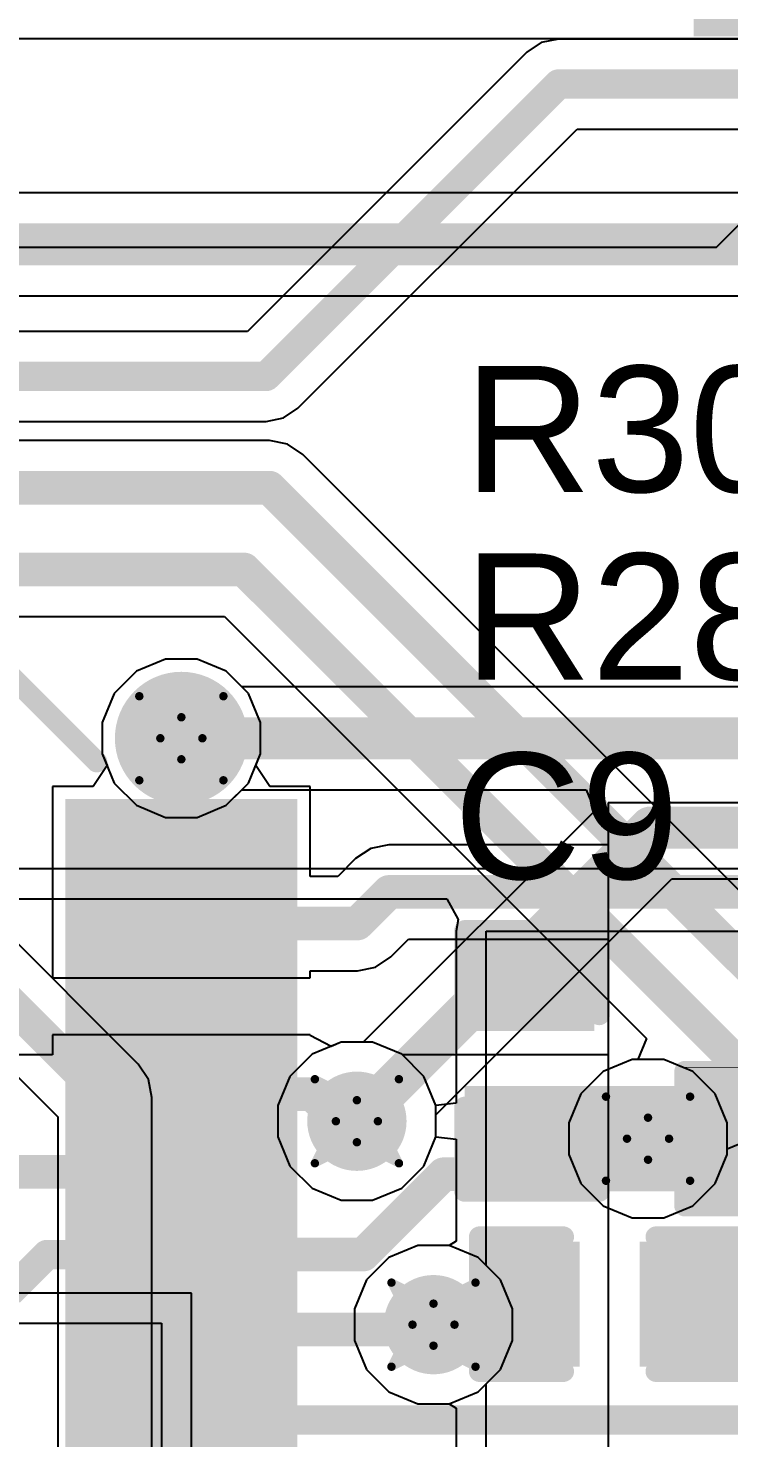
# Model space of a CAD drawing. Header units: inches. Extents: x -3 to 289, y -11 to 89.
# Drawn here: x 106.86 to 111.09, y 23.72 to 32.24 of the extents above; entities that cross this region are included whole.
import ezdxf

# ---------------------------------------------------------------- set-up
doc = ezdxf.new("R2010")
doc.units = ezdxf.units.IN
for name, color, linetype in [('Bottom Layer', 5, 'Continuous'), ('Bottom Solder', 6, 'Continuous'), ('Drill Drawing', 1, 'Continuous'), ('Layer 1', 16, 'Continuous'), ('Layer 2', 76, 'Continuous'), ('Top Layer', 1, 'Continuous'), ('Top Overlay', 2, 'Continuous'), ('Top Paste', 8, 'Continuous'), ('Top Solder', 216, 'Continuous'), ('Via Holes', 16, 'Continuous')]:
    doc.layers.add(name, color=color, linetype=linetype)
doc.styles.add('Arial', font='', dxfattribs={"height": 0.2})
doc.styles.get('Arial').set_extended_font_data('Arial')

# ---------------------------------------------------------------- blocks, each defined once
blk = doc.blocks.new('EFM32WG380F256_B_QFP100R_10')
at = {"layer": 'Top Layer'}
for points in [[(2.65, -7.15), (2.65, -8.35), (2.35, -8.35), (2.35, -7.15)], [(3.15, -7.15), (3.15, -8.35), (2.85, -8.35), (2.85, -7.15)], [(3.65, -7.15), (3.65, -8.35), (3.35, -8.35), (3.35, -7.15)], [(4.15, -7.15), (4.15, -8.35), (3.85, -8.35), (3.85, -7.15)], [(4.65, -7.15), (4.65, -8.35), (4.35, -8.35), (4.35, -7.15)], [(5.15, -7.15), (5.15, -8.35), (4.85, -8.35), (4.85, -7.15)], [(5.65, -7.15), (5.65, -8.35), (5.35, -8.35), (5.35, -7.15)], [(6.15, -7.15), (6.15, -8.35), (5.85, -8.35), (5.85, -7.15)]]:
    blk.add_hatch(color=1, dxfattribs=at).paths.add_polyline_path(points)
at = {"layer": 'Top Paste'}
for points in [[(2.65, -7.15), (2.65, -8.35), (2.35, -8.35), (2.35, -7.15)], [(3.15, -7.15), (3.15, -8.35), (2.85, -8.35), (2.85, -7.15)], [(3.65, -7.15), (3.65, -8.35), (3.35, -8.35), (3.35, -7.15)], [(4.15, -7.15), (4.15, -8.35), (3.85, -8.35), (3.85, -7.15)], [(4.65, -7.15), (4.65, -8.35), (4.35, -8.35), (4.35, -7.15)], [(5.15, -7.15), (5.15, -8.35), (4.85, -8.35), (4.85, -7.15)], [(5.65, -7.15), (5.65, -8.35), (5.35, -8.35), (5.35, -7.15)], [(6.15, -7.15), (6.15, -8.35), (5.85, -8.35), (5.85, -7.15)]]:
    blk.add_hatch(color=8, dxfattribs=at).paths.add_polyline_path(points)
at = {"layer": 'Top Solder'}
for points in [[(2.7516, -7.0484), (2.7516, -8.4516), (2.2484, -8.4516), (2.2484, -7.0484)], [(3.2516, -7.0484), (3.2516, -8.4516), (2.7484, -8.4516), (2.7484, -7.0484)], [(3.7516, -7.0484), (3.7516, -8.4516), (3.2484, -8.4516), (3.2484, -7.0484)], [(4.2516, -7.0484), (4.2516, -8.4516), (3.7484, -8.4516), (3.7484, -7.0484)], [(4.7516, -7.0484), (4.7516, -8.4516), (4.2484, -8.4516), (4.2484, -7.0484)], [(5.2516, -7.0484), (5.2516, -8.4516), (4.7484, -8.4516), (4.7484, -7.0484)], [(5.7516, -7.0484), (5.7516, -8.4516), (5.2484, -8.4516), (5.2484, -7.0484)], [(6.2516, -7.0484), (6.2516, -8.4516), (5.7484, -8.4516), (5.7484, -7.0484)]]:
    blk.add_hatch(color=216, dxfattribs=at).paths.add_polyline_path(points)
at = {"layer": 'Top Overlay'}
blk.add_lwpolyline([(7.239, -6.477, 0.127, 0.127, 0), (6.477, -7.239, 0.127, 0.127, 0)], format="xyseb", dxfattribs=at)
blk.add_lwpolyline([(6.4452, -7.239, 0.0635, 0.0635, 1), (6.5087, -7.239, 0.0635, 0.0635, 1)], format="xyseb", close=True, dxfattribs=at)
blk = doc.blocks.new('R___0402_41')
at = {"layer": 'Top Layer'}
for points in [[(-0.6985, -0.3175), (-0.6985, 0.3175), (-0.2413, 0.3175), (-0.2413, -0.3175)], [(0.2413, -0.3175), (0.2413, 0.3175), (0.6985, 0.3175), (0.6985, -0.3175)]]:
    blk.add_hatch(color=1, dxfattribs=at).paths.add_polyline_path(points)
at = {"layer": 'Top Paste'}
for points in [[(-0.6985, -0.3175), (-0.6985, 0.3175), (-0.2413, 0.3175), (-0.2413, -0.3175)], [(0.2413, -0.3175), (0.2413, 0.3175), (0.6985, 0.3175), (0.6985, -0.3175)]]:
    blk.add_hatch(color=8, dxfattribs=at).paths.add_polyline_path(points)
at = {"layer": 'Top Solder'}
for points in [[(-0.7535, -0.3725), (-0.7535, 0.3725), (-0.1863, 0.3725), (-0.1863, -0.3725)], [(0.1863, -0.3725), (0.1863, 0.3725), (0.7535, 0.3725), (0.7535, -0.3725)]]:
    blk.add_hatch(color=216, dxfattribs=at).paths.add_polyline_path(points)
at = {"layer": 'Top Overlay'}
for points in [[(-0.7874, 0.4064, 0.127, 0.127, 0), (-0.7874, -0.4064, 0.127, 0.127, 0)], [(0.7874, 0.4064, 0.127, 0.127, 0), (-0.7874, 0.4064, 0.127, 0.127, 0)], [(0.7874, 0.4064, 0.127, 0.127, 0), (0.7874, -0.4064, 0.127, 0.127, 0)], [(0.7874, -0.4064, 0.127, 0.127, 0), (-0.7874, -0.4064, 0.127, 0.127, 0)], [(0.8128, -0.4318, 0.00323, 0.00323, 0), (-0.8128, -0.4318, 0.00323, 0.00323, 0)]]:
    blk.add_lwpolyline(points, format="xyseb", dxfattribs=at)
for points in [[(-0.8191, 0.4064, 0.0635, 0.0635, 1), (-0.7556, 0.4064, 0.0635, 0.0635, 1)], [(-0.8191, 0.4064, 0.0635, 0.0635, 1), (-0.7556, 0.4064, 0.0635, 0.0635, 1)], [(0.7556, 0.4064, 0.0635, 0.0635, 1), (0.8191, 0.4064, 0.0635, 0.0635, 1)], [(0.7556, 0.4064, 0.0635, 0.0635, 1), (0.8191, 0.4064, 0.0635, 0.0635, 1)], [(-0.8191, -0.4064, 0.0635, 0.0635, 1), (-0.7556, -0.4064, 0.0635, 0.0635, 1)], [(-0.8191, -0.4064, 0.0635, 0.0635, 1), (-0.7556, -0.4064, 0.0635, 0.0635, 1)], [(0.7556, -0.4064, 0.0635, 0.0635, 1), (0.8191, -0.4064, 0.0635, 0.0635, 1)], [(0.7556, -0.4064, 0.0635, 0.0635, 1), (0.8191, -0.4064, 0.0635, 0.0635, 1)], [(-0.8136, -0.4318, 0.00161, 0.00161, 1), (-0.812, -0.4318, 0.00161, 0.00161, 1)], [(0.812, -0.4318, 0.00161, 0.00161, 1), (0.8136, -0.4318, 0.00161, 0.00161, 1)]]:
    blk.add_lwpolyline(points, format="xyseb", close=True, dxfattribs=at)
blk = doc.blocks.new('S____SOT_6_69')
at = {"layer": 'Top Layer'}
for points in [[(-1.8, 1.3), (-0.8, 1.3), (-0.8, 0.6), (-1.8, 0.6)], [(0.8, 1.3), (1.8, 1.3), (1.8, 0.6), (0.8, 0.6)], [(-1.8, 0.35), (-0.8, 0.35), (-0.8, -0.35), (-1.8, -0.35)], [(0.8, 0.35), (1.8, 0.35), (1.8, -0.35), (0.8, -0.35)], [(-1.8, -0.6), (-0.8, -0.6), (-0.8, -1.3), (-1.8, -1.3)], [(0.8, -0.6), (1.8, -0.6), (1.8, -1.3), (0.8, -1.3)]]:
    blk.add_hatch(color=1, dxfattribs=at).paths.add_polyline_path(points)
at = {"layer": 'Top Paste'}
for points in [[(-1.8, 1.3), (-0.8, 1.3), (-0.8, 0.6), (-1.8, 0.6)], [(0.8, 1.3), (1.8, 1.3), (1.8, 0.6), (0.8, 0.6)], [(-1.8, 0.35), (-0.8, 0.35), (-0.8, -0.35), (-1.8, -0.35)], [(0.8, 0.35), (1.8, 0.35), (1.8, -0.35), (0.8, -0.35)], [(-1.8, -0.6), (-0.8, -0.6), (-0.8, -1.3), (-1.8, -1.3)], [(0.8, -0.6), (1.8, -0.6), (1.8, -1.3), (0.8, -1.3)]]:
    blk.add_hatch(color=8, dxfattribs=at).paths.add_polyline_path(points)
at = {"layer": 'Top Solder'}
for points in [[(-1.9016, 1.4016), (-0.6984, 1.4016), (-0.6984, 0.4984), (-1.9016, 0.4984)], [(0.6984, 1.4016), (1.9016, 1.4016), (1.9016, 0.4984), (0.6984, 0.4984)], [(-1.9016, 0.4516), (-0.6984, 0.4516), (-0.6984, -0.4516), (-1.9016, -0.4516)], [(0.6984, 0.4516), (1.9016, 0.4516), (1.9016, -0.4516), (0.6984, -0.4516)], [(-1.9016, -0.4984), (-0.6984, -0.4984), (-0.6984, -1.4016), (-1.9016, -1.4016)], [(0.6984, -0.4984), (1.9016, -0.4984), (1.9016, -1.4016), (0.6984, -1.4016)]]:
    blk.add_hatch(color=216, dxfattribs=at).paths.add_polyline_path(points)
at = {"layer": 'Top Overlay'}
for points in [[(0.7112, 1.5494, 0.127, 0.127, 0), (-0.8128, 1.5494, 0.127, 0.127, 0)], [(-2.087, 0.801, 0.127, 0.127, 0), (-2.087, 1.055, 0.127, 0.127, 0)], [(-1.96, 0.928, 0.127, 0.127, 0), (-2.087, 1.055, 0.127, 0.127, 0)], [(-2.087, 0.801, 0.127, 0.127, 0), (-1.96, 0.928, 0.127, 0.127, 0)], [(0.7112, -1.5494, 0.127, 0.127, 0), (-0.8128, -1.5494, 0.127, 0.127, 0)]]:
    blk.add_lwpolyline(points, format="xyseb", dxfattribs=at)
for points in [[(-0.8446, 1.5494, 0.0635, 0.0635, 1), (-0.781, 1.5494, 0.0635, 0.0635, 1)], [(0.6794, 1.5494, 0.0635, 0.0635, 1), (0.7429, 1.5494, 0.0635, 0.0635, 1)], [(-2.1188, 1.055, 0.0635, 0.0635, 1), (-2.0553, 1.055, 0.0635, 0.0635, 1)], [(-2.1188, 1.055, 0.0635, 0.0635, 1), (-2.0553, 1.055, 0.0635, 0.0635, 1)], [(-1.9918, 0.928, 0.0635, 0.0635, 1), (-1.9283, 0.928, 0.0635, 0.0635, 1)], [(-1.9918, 0.928, 0.0635, 0.0635, 1), (-1.9283, 0.928, 0.0635, 0.0635, 1)], [(-2.1188, 0.801, 0.0635, 0.0635, 1), (-2.0553, 0.801, 0.0635, 0.0635, 1)], [(-2.1188, 0.801, 0.0635, 0.0635, 1), (-2.0553, 0.801, 0.0635, 0.0635, 1)], [(-0.8446, -1.5494, 0.0635, 0.0635, 1), (-0.781, -1.5494, 0.0635, 0.0635, 1)], [(0.6794, -1.5494, 0.0635, 0.0635, 1), (0.7429, -1.5494, 0.0635, 0.0635, 1)]]:
    blk.add_lwpolyline(points, format="xyseb", close=True, dxfattribs=at)
blk = doc.blocks.new('____0402_127')
at = {"layer": 'Top Layer'}
for points in [[(-0.6985, -0.3175), (-0.6985, 0.3175), (-0.2413, 0.3175), (-0.2413, -0.3175)], [(0.2413, -0.3175), (0.2413, 0.3175), (0.6985, 0.3175), (0.6985, -0.3175)]]:
    blk.add_hatch(color=1, dxfattribs=at).paths.add_polyline_path(points)
at = {"layer": 'Top Paste'}
for points in [[(-0.6985, -0.3175), (-0.6985, 0.3175), (-0.2413, 0.3175), (-0.2413, -0.3175)], [(0.2413, -0.3175), (0.2413, 0.3175), (0.6985, 0.3175), (0.6985, -0.3175)]]:
    blk.add_hatch(color=8, dxfattribs=at).paths.add_polyline_path(points)
at = {"layer": 'Top Solder'}
for points in [[(-0.7585, -0.3775), (-0.7585, 0.3775), (-0.1813, 0.3775), (-0.1813, -0.3775)], [(0.1813, -0.3775), (0.1813, 0.3775), (0.7585, 0.3775), (0.7585, -0.3775)]]:
    blk.add_hatch(color=216, dxfattribs=at).paths.add_polyline_path(points)
at = {"layer": 'Top Overlay'}
for points in [[(-0.7874, 0.4064, 0.127, 0.127, 0), (-0.7874, -0.4064, 0.127, 0.127, 0)], [(-0.2794, 0.4064, 0.127, 0.127, 0), (-0.7874, 0.4064, 0.127, 0.127, 0)], [(0.7874, 0.4064, 0.127, 0.127, 0), (0.2794, 0.4064, 0.127, 0.127, 0)], [(0.7874, 0.4064, 0.127, 0.127, 0), (0.7874, -0.4064, 0.127, 0.127, 0)], [(-0.2794, -0.4064, 0.127, 0.127, 0), (-0.7874, -0.4064, 0.127, 0.127, 0)], [(0.7874, -0.4064, 0.127, 0.127, 0), (0.2794, -0.4064, 0.127, 0.127, 0)]]:
    blk.add_lwpolyline(points, format="xyseb", dxfattribs=at)
for points in [[(-0.8191, 0.4064, 0.0635, 0.0635, 1), (-0.7556, 0.4064, 0.0635, 0.0635, 1)], [(-0.8191, 0.4064, 0.0635, 0.0635, 1), (-0.7556, 0.4064, 0.0635, 0.0635, 1)], [(-0.3111, 0.4064, 0.0635, 0.0635, 1), (-0.2477, 0.4064, 0.0635, 0.0635, 1)], [(0.2477, 0.4064, 0.0635, 0.0635, 1), (0.3111, 0.4064, 0.0635, 0.0635, 1)], [(0.7556, 0.4064, 0.0635, 0.0635, 1), (0.8191, 0.4064, 0.0635, 0.0635, 1)], [(0.7556, 0.4064, 0.0635, 0.0635, 1), (0.8191, 0.4064, 0.0635, 0.0635, 1)], [(-0.8191, -0.4064, 0.0635, 0.0635, 1), (-0.7556, -0.4064, 0.0635, 0.0635, 1)], [(-0.8191, -0.4064, 0.0635, 0.0635, 1), (-0.7556, -0.4064, 0.0635, 0.0635, 1)], [(-0.3111, -0.4064, 0.0635, 0.0635, 1), (-0.2477, -0.4064, 0.0635, 0.0635, 1)], [(0.2477, -0.4064, 0.0635, 0.0635, 1), (0.3111, -0.4064, 0.0635, 0.0635, 1)], [(0.7556, -0.4064, 0.0635, 0.0635, 1), (0.8191, -0.4064, 0.0635, 0.0635, 1)], [(0.7556, -0.4064, 0.0635, 0.0635, 1), (0.8191, -0.4064, 0.0635, 0.0635, 1)]]:
    blk.add_lwpolyline(points, format="xyseb", close=True, dxfattribs=at)
blk = doc.blocks.new('C___0402_142')
at = {"layer": 'Top Layer'}
for points in [[(-0.6985, -0.3175), (-0.6985, 0.3175), (-0.2413, 0.3175), (-0.2413, -0.3175)], [(0.2413, -0.3175), (0.2413, 0.3175), (0.6985, 0.3175), (0.6985, -0.3175)]]:
    blk.add_hatch(color=1, dxfattribs=at).paths.add_polyline_path(points)
at = {"layer": 'Top Paste'}
for points in [[(-0.6985, -0.3175), (-0.6985, 0.3175), (-0.2413, 0.3175), (-0.2413, -0.3175)], [(0.2413, -0.3175), (0.2413, 0.3175), (0.6985, 0.3175), (0.6985, -0.3175)]]:
    blk.add_hatch(color=8, dxfattribs=at).paths.add_polyline_path(points)
at = {"layer": 'Top Solder'}
for points in [[(-0.7585, -0.3775), (-0.7585, 0.3775), (-0.1813, 0.3775), (-0.1813, -0.3775)], [(0.1813, -0.3775), (0.1813, 0.3775), (0.7585, 0.3775), (0.7585, -0.3775)]]:
    blk.add_hatch(color=216, dxfattribs=at).paths.add_polyline_path(points)
at = {"layer": 'Top Overlay'}
for points in [[(-0.7874, -0.4064, 0.127, 0.127, 0), (-0.7874, 0.4064, 0.127, 0.127, 0)], [(-0.2794, 0.4064, 0.127, 0.127, 0), (-0.7874, 0.4064, 0.127, 0.127, 0)], [(0.7874, 0.4064, 0.127, 0.127, 0), (0.2794, 0.4064, 0.127, 0.127, 0)], [(0.7874, -0.4064, 0.127, 0.127, 0), (0.7874, 0.4064, 0.127, 0.127, 0)], [(-0.2794, -0.4064, 0.127, 0.127, 0), (-0.7874, -0.4064, 0.127, 0.127, 0)], [(0.7874, -0.4064, 0.127, 0.127, 0), (0.2794, -0.4064, 0.127, 0.127, 0)]]:
    blk.add_lwpolyline(points, format="xyseb", dxfattribs=at)
for points in [[(-0.8191, 0.4064, 0.0635, 0.0635, 1), (-0.7556, 0.4064, 0.0635, 0.0635, 1)], [(-0.8191, 0.4064, 0.0635, 0.0635, 1), (-0.7556, 0.4064, 0.0635, 0.0635, 1)], [(-0.3111, 0.4064, 0.0635, 0.0635, 1), (-0.2477, 0.4064, 0.0635, 0.0635, 1)], [(0.2477, 0.4064, 0.0635, 0.0635, 1), (0.3111, 0.4064, 0.0635, 0.0635, 1)], [(0.7556, 0.4064, 0.0635, 0.0635, 1), (0.8191, 0.4064, 0.0635, 0.0635, 1)], [(0.7556, 0.4064, 0.0635, 0.0635, 1), (0.8191, 0.4064, 0.0635, 0.0635, 1)], [(-0.8191, -0.4064, 0.0635, 0.0635, 1), (-0.7556, -0.4064, 0.0635, 0.0635, 1)], [(-0.8191, -0.4064, 0.0635, 0.0635, 1), (-0.7556, -0.4064, 0.0635, 0.0635, 1)], [(-0.3111, -0.4064, 0.0635, 0.0635, 1), (-0.2477, -0.4064, 0.0635, 0.0635, 1)], [(0.2477, -0.4064, 0.0635, 0.0635, 1), (0.3111, -0.4064, 0.0635, 0.0635, 1)], [(0.7556, -0.4064, 0.0635, 0.0635, 1), (0.8191, -0.4064, 0.0635, 0.0635, 1)], [(0.7556, -0.4064, 0.0635, 0.0635, 1), (0.8191, -0.4064, 0.0635, 0.0635, 1)]]:
    blk.add_lwpolyline(points, format="xyseb", close=True, dxfattribs=at)

msp = doc.modelspace()

# ---------------------------------------------------------------- hatches: boundary and pattern name
at = {"layer": 'Bottom Layer'}
h = msp.add_hatch(color=5, dxfattribs=at)
edge = h.paths.add_edge_path()
edge.add_arc((107.7875, 27.9483), 0.3, 0, 360)
h = msp.add_hatch(color=5, dxfattribs=at)
edge = h.paths.add_edge_path()
edge.add_arc((108.8481, 25.6343), 0.3, 0, 360)
h = msp.add_hatch(color=5, dxfattribs=at)
edge = h.paths.add_edge_path()
edge.add_arc((110.6069, 25.5288), 0.3, 0, 360)
h = msp.add_hatch(color=5, dxfattribs=at)
edge = h.paths.add_edge_path()
edge.add_arc((109.3108, 24.4051), 0.3, 0, 360)
at = {"layer": 'Bottom Solder'}
h = msp.add_hatch(color=6, dxfattribs=at)
edge = h.paths.add_edge_path()
edge.add_arc((107.7875, 27.9483), 0.4016, 0, 360)
at = {"layer": 'Layer 1'}
h = msp.add_hatch(color=16, dxfattribs=at)
edge = h.paths.add_edge_path()
edge.add_arc((107.7875, 27.9483), 0.3, 0, 360)
h = msp.add_hatch(color=16, dxfattribs=at)
edge = h.paths.add_edge_path()
edge.add_arc((108.8481, 25.6343), 0.3, 0, 360)
h = msp.add_hatch(color=16, dxfattribs=at)
edge = h.paths.add_edge_path()
edge.add_arc((110.6069, 25.5288), 0.3, 0, 360)
h = msp.add_hatch(color=16, dxfattribs=at)
edge = h.paths.add_edge_path()
edge.add_arc((109.3108, 24.4051), 0.3, 0, 360)
at = {"layer": 'Layer 2'}
h = msp.add_hatch(color=76, dxfattribs=at)
edge = h.paths.add_edge_path()
edge.add_arc((107.7875, 27.9483), 0.3, 0, 360)
h = msp.add_hatch(color=76, dxfattribs=at)
edge = h.paths.add_edge_path()
edge.add_arc((108.8481, 25.6343), 0.3, 0, 360)
h = msp.add_hatch(color=76, dxfattribs=at)
edge = h.paths.add_edge_path()
edge.add_arc((110.6069, 25.5288), 0.3, 0, 360)
h = msp.add_hatch(color=76, dxfattribs=at)
edge = h.paths.add_edge_path()
edge.add_arc((109.3108, 24.4051), 0.3, 0, 360)
at = {"layer": 'Top Layer'}
h = msp.add_hatch(color=1, dxfattribs=at)
edge = h.paths.add_edge_path()
edge.add_arc((107.7875, 27.9483), 0.3, 0, 360)
h = msp.add_hatch(color=1, dxfattribs=at)
edge = h.paths.add_edge_path()
edge.add_arc((108.8481, 25.6343), 0.3, 0, 360)
msp.add_hatch(color=1, dxfattribs=at).paths.add_polyline_path([(109.4995, 25.2113), (111.3753, 25.2113), (111.3753, 25.8463), (109.4995, 25.8463)])
h = msp.add_hatch(color=1, dxfattribs=at)
edge = h.paths.add_edge_path()
edge.add_arc((110.6069, 25.5288), 0.3, 0, 360)
h = msp.add_hatch(color=1, dxfattribs=at)
edge = h.paths.add_edge_path()
edge.add_arc((109.3108, 24.4051), 0.3, 0, 360)
at = {"layer": 'Top Solder'}
h = msp.add_hatch(color=216, dxfattribs=at)
edge = h.paths.add_edge_path()
edge.add_arc((107.7875, 27.9483), 0.4016, 0, 360)
at = {"layer": 'Via Holes'}
h = msp.add_hatch(color=7, dxfattribs=at)
edge = h.paths.add_edge_path()
edge.add_arc((107.7875, 27.9483), 0.15, 0, 360)
h = msp.add_hatch(color=7, dxfattribs=at)
edge = h.paths.add_edge_path()
edge.add_arc((108.8481, 25.6343), 0.15, 0, 360)
h = msp.add_hatch(color=7, dxfattribs=at)
edge = h.paths.add_edge_path()
edge.add_arc((110.6069, 25.5288), 0.15, 0, 360)
h = msp.add_hatch(color=7, dxfattribs=at)
edge = h.paths.add_edge_path()
edge.add_arc((109.3108, 24.4051), 0.15, 0, 360)

# ---------------------------------------------------------------- linework, layer by layer
at = {"layer": 'Bottom Layer'}
for p, q in [((108.3195, 29.7473), (103.9414, 29.7473)), ((108.4285, 29.7256), (108.3195, 29.7473)), ((108.3195, 29.7473), (108.3195, 29.7473)), ((108.521, 29.6639), (108.4285, 29.7256)), ((111.7653, 26.4195), (108.521, 29.6639)), ((103.5375, 28.6837), (108.0472, 28.6837)), ((108.0472, 28.6837), (110.5973, 26.1336)), ((107.6925, 28.4261), (107.5168, 28.3533)), ((107.8825, 28.4261), (107.6925, 28.4261)), ((108.0582, 28.3533), (107.8825, 28.4261)), ((107.5168, 28.3533), (107.3824, 28.2189)), ((108.1926, 28.2189), (108.0582, 28.3533)), ((107.3824, 28.2189), (107.3097, 28.0433)), ((108.2653, 28.0433), (108.1926, 28.2189)), ((107.3097, 28.0433), (107.3097, 27.8533)), ((108.2653, 27.8533), (108.2653, 28.0433)), ((107.3097, 27.8533), (107.3824, 27.6776)), ((108.1926, 27.6776), (108.2653, 27.8533)), ((107.3824, 27.6776), (107.5168, 27.5432)), ((108.0582, 27.5432), (108.1926, 27.6776)), ((107.5168, 27.5432), (107.6925, 27.4705)), ((107.8825, 27.4705), (108.0582, 27.5432)), ((107.6925, 27.4705), (107.8825, 27.4705)), ((108.753, 26.1121), (108.5774, 26.0393)), ((108.9431, 26.1121), (108.753, 26.1121)), ((109.1187, 26.0393), (108.9431, 26.1121)), ((110.5973, 26.1336), (110.5447, 26.0066)), ((108.5774, 26.0393), (108.443, 25.9049)), ((109.2531, 25.9049), (109.1187, 26.0393)), ((110.5118, 26.0066), (110.3362, 25.9339)), ((110.5447, 26.0066), (110.5118, 26.0066)), ((108.443, 25.9049), (108.3703, 25.7293)), ((109.3259, 25.7293), (109.2531, 25.9049)), ((110.3362, 25.9339), (110.2018, 25.7995)), ((108.3703, 25.7293), (108.3703, 25.5392)), ((109.3259, 25.5392), (109.3259, 25.7293)), ((110.2018, 25.7995), (110.1291, 25.6239)), ((110.1291, 25.6239), (110.1291, 25.4338)), ((108.3703, 25.5392), (108.443, 25.3636)), ((109.2531, 25.3636), (109.3259, 25.5392)), ((111.0847, 25.4666), (111.2117, 25.5192)), ((110.1291, 25.4338), (110.2018, 25.2582)), ((111.0119, 25.2582), (111.0847, 25.4338)), ((111.0847, 25.4338), (111.0847, 25.4666)), ((108.443, 25.3636), (108.5774, 25.2292)), ((109.1187, 25.2292), (109.2531, 25.3636)), ((108.5774, 25.2292), (108.753, 25.1565)), ((108.9431, 25.1565), (109.1187, 25.2292)), ((110.2018, 25.2582), (110.3362, 25.1238)), ((110.8775, 25.1238), (111.0119, 25.2582)), ((108.753, 25.1565), (108.9431, 25.1565)), ((110.3362, 25.1238), (110.5118, 25.051)), ((110.5118, 25.051), (110.7019, 25.051)), ((110.7019, 25.051), (110.8775, 25.1238)), ((107.8482, 24.595), (106.2185, 24.595)), ((107.8482, 17.5514), (107.8482, 24.595)), ((106.2185, 24.4137), (107.6669, 24.4137)), ((107.6669, 24.4137), (107.6669, 17.5514))]:
    msp.add_line(p, q, dxfattribs=at)
for points in [[(103.8234, 29.4624, 0.2032, 0.2032, 0), (108.3195, 29.4624, 0.2032, 0.2032, 0)], [(108.3195, 29.4624, 0.2032, 0.2032, 0), (111.6473, 26.1346, 0.2032, 0.2032, 0)], [(103.5375, 28.9685, 0.2032, 0.2032, 0), (108.1652, 28.9685, 0.2032, 0.2032, 0)], [(108.1652, 28.9685, 0.2032, 0.2032, 0), (111.441, 25.6927, 0.2032, 0.2032, 0)]]:
    msp.add_lwpolyline(points, format="xyseb", dxfattribs=at)
for points in [[(108.2687, 29.4624, 0.1016, 0.1016, 1), (108.3703, 29.4624, 0.1016, 0.1016, 1)], [(108.2687, 29.4624, 0.1016, 0.1016, 1), (108.3703, 29.4624, 0.1016, 0.1016, 1)], [(108.1144, 28.9685, 0.1016, 0.1016, 1), (108.216, 28.9685, 0.1016, 0.1016, 1)], [(108.1144, 28.9685, 0.1016, 0.1016, 1), (108.216, 28.9685, 0.1016, 0.1016, 1)]]:
    msp.add_lwpolyline(points, format="xyseb", close=True, dxfattribs=at)
at = {"layer": 'Drill Drawing'}
for points in [[(107.5335, 28.2023, 0.0508, 0.0508, 0), (107.7875, 28.0753, 0.0508, 0.0508, 0)], [(107.5335, 28.2023, 0.0508, 0.0508, 0), (107.6605, 27.9483, 0.0508, 0.0508, 0)], [(107.7875, 28.0753, 0.0508, 0.0508, 0), (108.0415, 28.2023, 0.0508, 0.0508, 0)], [(107.9145, 27.9483, 0.0508, 0.0508, 0), (108.0415, 28.2023, 0.0508, 0.0508, 0)], [(107.5335, 27.6943, 0.0508, 0.0508, 0), (107.6605, 27.9483, 0.0508, 0.0508, 0)], [(107.9145, 27.9483, 0.0508, 0.0508, 0), (108.0415, 27.6943, 0.0508, 0.0508, 0)], [(107.5335, 27.6943, 0.0508, 0.0508, 0), (107.7875, 27.8213, 0.0508, 0.0508, 0)], [(107.7875, 27.8213, 0.0508, 0.0508, 0), (108.0415, 27.6943, 0.0508, 0.0508, 0)], [(108.5941, 25.8883, 0.0508, 0.0508, 0), (108.8481, 25.7613, 0.0508, 0.0508, 0)], [(108.5941, 25.8883, 0.0508, 0.0508, 0), (108.7211, 25.6343, 0.0508, 0.0508, 0)], [(108.8481, 25.7613, 0.0508, 0.0508, 0), (109.1021, 25.8883, 0.0508, 0.0508, 0)], [(108.9751, 25.6343, 0.0508, 0.0508, 0), (109.1021, 25.8883, 0.0508, 0.0508, 0)], [(110.3529, 25.7828, 0.0508, 0.0508, 0), (110.6069, 25.6558, 0.0508, 0.0508, 0)], [(110.3529, 25.7828, 0.0508, 0.0508, 0), (110.4799, 25.5288, 0.0508, 0.0508, 0)], [(110.6069, 25.6558, 0.0508, 0.0508, 0), (110.8609, 25.7828, 0.0508, 0.0508, 0)], [(110.7339, 25.5288, 0.0508, 0.0508, 0), (110.8609, 25.7828, 0.0508, 0.0508, 0)], [(108.5941, 25.3803, 0.0508, 0.0508, 0), (108.7211, 25.6343, 0.0508, 0.0508, 0)], [(108.9751, 25.6343, 0.0508, 0.0508, 0), (109.1021, 25.3803, 0.0508, 0.0508, 0)], [(110.3529, 25.2748, 0.0508, 0.0508, 0), (110.4799, 25.5288, 0.0508, 0.0508, 0)], [(110.7339, 25.5288, 0.0508, 0.0508, 0), (110.8609, 25.2748, 0.0508, 0.0508, 0)], [(108.5941, 25.3803, 0.0508, 0.0508, 0), (108.8481, 25.5073, 0.0508, 0.0508, 0)], [(108.8481, 25.5073, 0.0508, 0.0508, 0), (109.1021, 25.3803, 0.0508, 0.0508, 0)], [(110.3529, 25.2748, 0.0508, 0.0508, 0), (110.6069, 25.4018, 0.0508, 0.0508, 0)], [(110.6069, 25.4018, 0.0508, 0.0508, 0), (110.8609, 25.2748, 0.0508, 0.0508, 0)], [(109.0568, 24.6591, 0.0508, 0.0508, 0), (109.3108, 24.5321, 0.0508, 0.0508, 0)], [(109.0568, 24.6591, 0.0508, 0.0508, 0), (109.1838, 24.4051, 0.0508, 0.0508, 0)], [(109.3108, 24.5321, 0.0508, 0.0508, 0), (109.5648, 24.6591, 0.0508, 0.0508, 0)], [(109.4378, 24.4051, 0.0508, 0.0508, 0), (109.5648, 24.6591, 0.0508, 0.0508, 0)], [(109.0568, 24.1511, 0.0508, 0.0508, 0), (109.1838, 24.4051, 0.0508, 0.0508, 0)], [(109.4378, 24.4051, 0.0508, 0.0508, 0), (109.5648, 24.1511, 0.0508, 0.0508, 0)], [(109.0568, 24.1511, 0.0508, 0.0508, 0), (109.3108, 24.2781, 0.0508, 0.0508, 0)], [(109.3108, 24.2781, 0.0508, 0.0508, 0), (109.5648, 24.1511, 0.0508, 0.0508, 0)]]:
    msp.add_lwpolyline(points, format="xyseb", dxfattribs=at)
for points in [[(107.5208, 28.2023, 0.0254, 0.0254, 1), (107.5462, 28.2023, 0.0254, 0.0254, 1)], [(107.5208, 28.2023, 0.0254, 0.0254, 1), (107.5462, 28.2023, 0.0254, 0.0254, 1)], [(108.0288, 28.2023, 0.0254, 0.0254, 1), (108.0542, 28.2023, 0.0254, 0.0254, 1)], [(108.0288, 28.2023, 0.0254, 0.0254, 1), (108.0542, 28.2023, 0.0254, 0.0254, 1)], [(107.7748, 28.0753, 0.0254, 0.0254, 1), (107.8002, 28.0753, 0.0254, 0.0254, 1)], [(107.7748, 28.0753, 0.0254, 0.0254, 1), (107.8002, 28.0753, 0.0254, 0.0254, 1)], [(107.6478, 27.9483, 0.0254, 0.0254, 1), (107.6732, 27.9483, 0.0254, 0.0254, 1)], [(107.6478, 27.9483, 0.0254, 0.0254, 1), (107.6732, 27.9483, 0.0254, 0.0254, 1)], [(107.9018, 27.9483, 0.0254, 0.0254, 1), (107.9272, 27.9483, 0.0254, 0.0254, 1)], [(107.9018, 27.9483, 0.0254, 0.0254, 1), (107.9272, 27.9483, 0.0254, 0.0254, 1)], [(107.7748, 27.8213, 0.0254, 0.0254, 1), (107.8002, 27.8213, 0.0254, 0.0254, 1)], [(107.7748, 27.8213, 0.0254, 0.0254, 1), (107.8002, 27.8213, 0.0254, 0.0254, 1)], [(107.5208, 27.6943, 0.0254, 0.0254, 1), (107.5462, 27.6943, 0.0254, 0.0254, 1)], [(107.5208, 27.6943, 0.0254, 0.0254, 1), (107.5462, 27.6943, 0.0254, 0.0254, 1)], [(108.0288, 27.6943, 0.0254, 0.0254, 1), (108.0542, 27.6943, 0.0254, 0.0254, 1)], [(108.0288, 27.6943, 0.0254, 0.0254, 1), (108.0542, 27.6943, 0.0254, 0.0254, 1)], [(108.5814, 25.8883, 0.0254, 0.0254, 1), (108.6068, 25.8883, 0.0254, 0.0254, 1)], [(108.5814, 25.8883, 0.0254, 0.0254, 1), (108.6068, 25.8883, 0.0254, 0.0254, 1)], [(109.0894, 25.8883, 0.0254, 0.0254, 1), (109.1148, 25.8883, 0.0254, 0.0254, 1)], [(109.0894, 25.8883, 0.0254, 0.0254, 1), (109.1148, 25.8883, 0.0254, 0.0254, 1)], [(110.3402, 25.7828, 0.0254, 0.0254, 1), (110.3656, 25.7828, 0.0254, 0.0254, 1)], [(110.3402, 25.7828, 0.0254, 0.0254, 1), (110.3656, 25.7828, 0.0254, 0.0254, 1)], [(110.8482, 25.7828, 0.0254, 0.0254, 1), (110.8736, 25.7828, 0.0254, 0.0254, 1)], [(110.8482, 25.7828, 0.0254, 0.0254, 1), (110.8736, 25.7828, 0.0254, 0.0254, 1)], [(108.8354, 25.7613, 0.0254, 0.0254, 1), (108.8608, 25.7613, 0.0254, 0.0254, 1)], [(108.8354, 25.7613, 0.0254, 0.0254, 1), (108.8608, 25.7613, 0.0254, 0.0254, 1)], [(108.7084, 25.6343, 0.0254, 0.0254, 1), (108.7338, 25.6343, 0.0254, 0.0254, 1)], [(108.7084, 25.6343, 0.0254, 0.0254, 1), (108.7338, 25.6343, 0.0254, 0.0254, 1)], [(108.9624, 25.6343, 0.0254, 0.0254, 1), (108.9878, 25.6343, 0.0254, 0.0254, 1)], [(108.9624, 25.6343, 0.0254, 0.0254, 1), (108.9878, 25.6343, 0.0254, 0.0254, 1)], [(110.5942, 25.6558, 0.0254, 0.0254, 1), (110.6196, 25.6558, 0.0254, 0.0254, 1)], [(110.5942, 25.6558, 0.0254, 0.0254, 1), (110.6196, 25.6558, 0.0254, 0.0254, 1)], [(110.4672, 25.5288, 0.0254, 0.0254, 1), (110.4926, 25.5288, 0.0254, 0.0254, 1)], [(110.4672, 25.5288, 0.0254, 0.0254, 1), (110.4926, 25.5288, 0.0254, 0.0254, 1)], [(110.7212, 25.5288, 0.0254, 0.0254, 1), (110.7466, 25.5288, 0.0254, 0.0254, 1)], [(110.7212, 25.5288, 0.0254, 0.0254, 1), (110.7466, 25.5288, 0.0254, 0.0254, 1)], [(108.8354, 25.5073, 0.0254, 0.0254, 1), (108.8608, 25.5073, 0.0254, 0.0254, 1)], [(108.8354, 25.5073, 0.0254, 0.0254, 1), (108.8608, 25.5073, 0.0254, 0.0254, 1)], [(108.5814, 25.3803, 0.0254, 0.0254, 1), (108.6068, 25.3803, 0.0254, 0.0254, 1)], [(108.5814, 25.3803, 0.0254, 0.0254, 1), (108.6068, 25.3803, 0.0254, 0.0254, 1)], [(109.0894, 25.3803, 0.0254, 0.0254, 1), (109.1148, 25.3803, 0.0254, 0.0254, 1)], [(109.0894, 25.3803, 0.0254, 0.0254, 1), (109.1148, 25.3803, 0.0254, 0.0254, 1)], [(110.5942, 25.4018, 0.0254, 0.0254, 1), (110.6196, 25.4018, 0.0254, 0.0254, 1)], [(110.5942, 25.4018, 0.0254, 0.0254, 1), (110.6196, 25.4018, 0.0254, 0.0254, 1)], [(110.3402, 25.2748, 0.0254, 0.0254, 1), (110.3656, 25.2748, 0.0254, 0.0254, 1)], [(110.3402, 25.2748, 0.0254, 0.0254, 1), (110.3656, 25.2748, 0.0254, 0.0254, 1)], [(110.8482, 25.2748, 0.0254, 0.0254, 1), (110.8736, 25.2748, 0.0254, 0.0254, 1)], [(110.8482, 25.2748, 0.0254, 0.0254, 1), (110.8736, 25.2748, 0.0254, 0.0254, 1)], [(109.0441, 24.6591, 0.0254, 0.0254, 1), (109.0695, 24.6591, 0.0254, 0.0254, 1)], [(109.0441, 24.6591, 0.0254, 0.0254, 1), (109.0695, 24.6591, 0.0254, 0.0254, 1)], [(109.5521, 24.6591, 0.0254, 0.0254, 1), (109.5775, 24.6591, 0.0254, 0.0254, 1)], [(109.5521, 24.6591, 0.0254, 0.0254, 1), (109.5775, 24.6591, 0.0254, 0.0254, 1)], [(109.2981, 24.5321, 0.0254, 0.0254, 1), (109.3235, 24.5321, 0.0254, 0.0254, 1)], [(109.2981, 24.5321, 0.0254, 0.0254, 1), (109.3235, 24.5321, 0.0254, 0.0254, 1)], [(109.1711, 24.4051, 0.0254, 0.0254, 1), (109.1965, 24.4051, 0.0254, 0.0254, 1)], [(109.1711, 24.4051, 0.0254, 0.0254, 1), (109.1965, 24.4051, 0.0254, 0.0254, 1)], [(109.4251, 24.4051, 0.0254, 0.0254, 1), (109.4505, 24.4051, 0.0254, 0.0254, 1)], [(109.4251, 24.4051, 0.0254, 0.0254, 1), (109.4505, 24.4051, 0.0254, 0.0254, 1)], [(109.2981, 24.2781, 0.0254, 0.0254, 1), (109.3235, 24.2781, 0.0254, 0.0254, 1)], [(109.2981, 24.2781, 0.0254, 0.0254, 1), (109.3235, 24.2781, 0.0254, 0.0254, 1)], [(109.0441, 24.1511, 0.0254, 0.0254, 1), (109.0695, 24.1511, 0.0254, 0.0254, 1)], [(109.0441, 24.1511, 0.0254, 0.0254, 1), (109.0695, 24.1511, 0.0254, 0.0254, 1)], [(109.5521, 24.1511, 0.0254, 0.0254, 1), (109.5775, 24.1511, 0.0254, 0.0254, 1)], [(109.5521, 24.1511, 0.0254, 0.0254, 1), (109.5775, 24.1511, 0.0254, 0.0254, 1)]]:
    msp.add_lwpolyline(points, format="xyseb", close=True, dxfattribs=at)
at = {"layer": 'Layer 1'}
for p, q in [((95.7624, 36.9382), (107.0403, 25.6603)), ((105.4283, 32.1772), (111.751, 32.1772)), ((107.5266, 25.9797), (101.4273, 32.0791)), ((111.6834, 31.2439), (106.2015, 31.2439)), ((106.2015, 30.6223), (111.5547, 30.6223)), ((107.6925, 28.4261), (107.5168, 28.3533)), ((107.8825, 28.4261), (107.6925, 28.4261)), ((108.0582, 28.3533), (107.8825, 28.4261)), ((107.5168, 28.3533), (107.3824, 28.2189)), ((108.1524, 28.2591), (108.0582, 28.3533)), ((107.3824, 28.2189), (107.3097, 28.0433)), ((112.9801, 28.2591), (108.1524, 28.2591)), ((107.3097, 28.0433), (107.3097, 27.8533)), ((107.3097, 27.8533), (107.3824, 27.6776)), ((107.3824, 27.6776), (107.5168, 27.5432)), ((108.0582, 27.5432), (108.1524, 27.6375)), ((108.1524, 27.6375), (110.2322, 27.6375)), ((110.2322, 27.6375), (110.2848, 27.5105)), ((107.5168, 27.5432), (107.6925, 27.4705)), ((107.8825, 27.4705), (108.0582, 27.5432)), ((107.6925, 27.4705), (107.8825, 27.4705)), ((110.2848, 27.5105), (108.8864, 26.1121)), ((109.3259, 25.6726), (110.7515, 27.0982)), ((110.7515, 27.0982), (113.5555, 27.0982)), ((108.753, 26.1121), (108.5774, 26.0393)), ((108.8864, 26.1121), (108.753, 26.1121)), ((107.5884, 25.8873), (107.5266, 25.9797)), ((107.5266, 25.9797), (107.5266, 25.9797)), ((108.5774, 26.0393), (108.443, 25.9049)), ((110.5118, 26.0066), (110.3362, 25.9339)), ((110.7019, 26.0066), (110.5118, 26.0066)), ((110.8775, 25.9339), (110.7019, 26.0066)), ((108.443, 25.9049), (108.3703, 25.7293)), ((110.3362, 25.9339), (110.2018, 25.7995)), ((111.0119, 25.7995), (110.8775, 25.9339)), ((107.6101, 25.7783), (107.5884, 25.8873)), ((107.6101, 17.5023), (107.6101, 25.7783)), ((108.3703, 25.7293), (108.3703, 25.5392)), ((110.2018, 25.7995), (110.1291, 25.6239)), ((111.0847, 25.6239), (111.0119, 25.7995)), ((107.0403, 25.6603), (107.0403, 17.6203)), ((109.3259, 25.5392), (109.3259, 25.6726)), ((110.1291, 25.6239), (110.1291, 25.4338)), ((111.0847, 25.4338), (111.0847, 25.6239)), ((108.3703, 25.5392), (108.443, 25.3636)), ((109.2531, 25.3636), (109.3259, 25.5392)), ((110.1291, 25.4338), (110.2018, 25.2582)), ((111.0119, 25.2582), (111.0847, 25.4338)), ((108.443, 25.3636), (108.5774, 25.2292)), ((109.1187, 25.2292), (109.2531, 25.3636)), ((108.5774, 25.2292), (108.753, 25.1565)), ((108.9431, 25.1565), (109.1187, 25.2292)), ((110.2018, 25.2582), (110.3362, 25.1238)), ((110.8775, 25.1238), (111.0119, 25.2582)), ((108.753, 25.1565), (108.9431, 25.1565)), ((110.3362, 25.1238), (110.5118, 25.051)), ((110.5118, 25.051), (110.7019, 25.051)), ((110.7019, 25.051), (110.8775, 25.1238)), ((109.2158, 24.8829), (109.0402, 24.8102)), ((109.4059, 24.8829), (109.2158, 24.8829)), ((109.5815, 24.8102), (109.4059, 24.8829)), ((109.0402, 24.8102), (108.9058, 24.6758)), ((109.7159, 24.6758), (109.5815, 24.8102)), ((108.9058, 24.6758), (108.833, 24.5002)), ((109.7886, 24.5002), (109.7159, 24.6758)), ((108.833, 24.5002), (108.833, 24.3101)), ((109.7886, 24.3101), (109.7886, 24.5002)), ((108.833, 24.3101), (108.9058, 24.1345)), ((109.7159, 24.1345), (109.7886, 24.3101)), ((108.9058, 24.1345), (109.0402, 24.0001)), ((109.5815, 24.0001), (109.7159, 24.1345)), ((109.0402, 24.0001), (109.2158, 23.9273)), ((109.4059, 23.9273), (109.5815, 24.0001)), ((109.2158, 23.9273), (109.4059, 23.9273))]:
    msp.add_line(p, q, dxfattribs=at)
for points in [[(95.6875, 37.416, 0.2032, 0.2032, 0), (107.3252, 25.7783, 0.2032, 0.2032, 0)], [(105.8366, 30.9331, 0.254, 0.254, 0), (111.6834, 30.9331, 0.254, 0.254, 0)], [(107.7875, 27.9483, 0.254, 0.254, 0), (113.1088, 27.9483, 0.254, 0.254, 0)], [(108.8481, 25.6343, 0.254, 0.254, 0), (110.6228, 27.409, 0.254, 0.254, 0)], [(110.6228, 27.409, 0.254, 0.254, 0), (113.5555, 27.409, 0.254, 0.254, 0)], [(107.3252, 17.5023, 0.2032, 0.2032, 0), (107.3252, 25.7783, 0.2032, 0.2032, 0)]]:
    msp.add_lwpolyline(points, format="xyseb", dxfattribs=at)
for points in [[(107.724, 27.9483, 0.127, 0.127, 1), (107.851, 27.9483, 0.127, 0.127, 1)], [(110.5593, 27.409, 0.127, 0.127, 1), (110.6863, 27.409, 0.127, 0.127, 1)], [(110.5593, 27.409, 0.127, 0.127, 1), (110.6863, 27.409, 0.127, 0.127, 1)], [(107.2744, 25.7783, 0.1016, 0.1016, 1), (107.376, 25.7783, 0.1016, 0.1016, 1)], [(107.2744, 25.7783, 0.1016, 0.1016, 1), (107.376, 25.7783, 0.1016, 0.1016, 1)], [(108.7846, 25.6343, 0.127, 0.127, 1), (108.9116, 25.6343, 0.127, 0.127, 1)]]:
    msp.add_lwpolyline(points, format="xyseb", close=True, dxfattribs=at)
at = {"layer": 'Layer 2'}
for p, q in [((109.9623, 32.1527), (109.8741, 32.0937)), ((110.0663, 32.1734), (109.9623, 32.1527)), ((110.0664, 32.1734), (110.0663, 32.1734)), ((111.8986, 32.1734), (110.0664, 32.1734)), ((109.8741, 32.0937), (108.1871, 30.4067)), ((109.8741, 32.0937), (109.8741, 32.0937)), ((108.492, 29.9425), (110.179, 31.6295)), ((110.179, 31.6295), (111.8714, 31.6295)), ((108.1871, 30.4067), (106.1462, 30.4067)), ((108.4038, 29.8836), (108.492, 29.9425)), ((95.6485, 29.8629), (108.2997, 29.8629)), ((108.2997, 29.8629), (108.4038, 29.8836)), ((107.6925, 28.4261), (107.5168, 28.3533)), ((107.8825, 28.4261), (107.6925, 28.4261)), ((108.0582, 28.3533), (107.8825, 28.4261)), ((107.5168, 28.3533), (107.3824, 28.2189)), ((108.1926, 28.2189), (108.0582, 28.3533)), ((107.3824, 28.2189), (107.3097, 28.0433)), ((108.2653, 28.0433), (108.1926, 28.2189)), ((107.3097, 28.0433), (107.3097, 27.8533)), ((108.2653, 27.8533), (108.2653, 28.0433)), ((107.3097, 27.8533), (107.3824, 27.6776)), ((108.1926, 27.6776), (108.2653, 27.8533)), ((107.3824, 27.6776), (107.5168, 27.5432)), ((108.0582, 27.5432), (108.1926, 27.6776)), ((107.5168, 27.5432), (107.6925, 27.4705)), ((107.8825, 27.4705), (108.0582, 27.5432)), ((107.6925, 27.4705), (107.8825, 27.4705)), ((114.6048, 27.1596), (94.6875, 27.1596)), ((94.6875, 26.9783), (109.3921, 26.9783)), ((109.3921, 26.9783), (109.4608, 26.8525)), ((109.4608, 26.8525), (109.447, 26.7832)), ((109.447, 26.7832), (109.447, 25.7434)), ((109.6283, 24.7634), (109.6283, 26.7832)), ((109.6283, 26.7832), (114.8491, 26.7832)), ((108.753, 26.1121), (108.5774, 26.0393)), ((108.9431, 26.1121), (108.753, 26.1121)), ((109.1187, 26.0393), (108.9431, 26.1121)), ((108.5774, 26.0393), (108.443, 25.9049)), ((109.2531, 25.9049), (109.1187, 26.0393)), ((108.443, 25.9049), (108.3703, 25.7293)), ((109.3259, 25.7293), (109.2531, 25.9049)), ((108.3703, 25.7293), (108.3703, 25.5392)), ((109.447, 25.7434), (109.3259, 25.7293)), ((108.3703, 25.5392), (108.443, 25.3636)), ((109.2531, 25.3636), (109.3259, 25.5392)), ((109.3259, 25.5392), (109.447, 25.5252)), ((109.447, 25.5252), (109.447, 24.9104)), ((108.443, 25.3636), (108.5774, 25.2292)), ((109.1187, 25.2292), (109.2531, 25.3636)), ((108.5774, 25.2292), (108.753, 25.1565)), ((108.9431, 25.1565), (109.1187, 25.2292)), ((108.753, 25.1565), (108.9431, 25.1565)), ((109.2158, 24.8829), (109.0402, 24.8102)), ((109.4059, 24.8829), (109.2158, 24.8829)), ((109.447, 24.9104), (109.4059, 24.8829)), ((109.0402, 24.8102), (108.9058, 24.6758)), ((109.7159, 24.6758), (109.6283, 24.7634)), ((108.9058, 24.6758), (108.833, 24.5002)), ((109.7886, 24.5002), (109.7159, 24.6758)), ((108.833, 24.5002), (108.833, 24.3101)), ((109.7886, 24.3101), (109.7886, 24.5002)), ((108.833, 24.3101), (108.9058, 24.1345)), ((109.7159, 24.1345), (109.7886, 24.3101)), ((108.9058, 24.1345), (109.0402, 24.0001)), ((109.6283, 24.0469), (109.7159, 24.1345)), ((109.6283, 22.1058), (109.6283, 24.0469)), ((109.0402, 24.0001), (109.2158, 23.9273)), ((109.2158, 23.9273), (109.4059, 23.9273)), ((109.4059, 23.9273), (109.447, 23.8998)), ((109.447, 23.8998), (109.447, 22.6844))]:
    msp.add_line(p, q, dxfattribs=at)
for points in [[(108.2997, 30.1348, 0.1778, 0.1778, 0), (110.0663, 31.9014, 0.1778, 0.1778, 0)], [(110.0663, 31.9014, 0.1778, 0.1778, 0), (112.265, 31.9014, 0.1778, 0.1778, 0)], [(95.2447, 30.1348, 0.1778, 0.1778, 0), (108.2997, 30.1348, 0.1778, 0.1778, 0)]]:
    msp.add_lwpolyline(points, format="xyseb", dxfattribs=at)
for points in [[(110.0219, 31.9014, 0.0889, 0.0889, 1), (110.1108, 31.9014, 0.0889, 0.0889, 1)], [(110.0219, 31.9014, 0.0889, 0.0889, 1), (110.1108, 31.9014, 0.0889, 0.0889, 1)], [(108.2553, 30.1348, 0.0889, 0.0889, 1), (108.3442, 30.1348, 0.0889, 0.0889, 1)], [(108.2553, 30.1348, 0.0889, 0.0889, 1), (108.3442, 30.1348, 0.0889, 0.0889, 1)]]:
    msp.add_lwpolyline(points, format="xyseb", close=True, dxfattribs=at)
at = {"layer": 'Top Layer'}
for p, q in [((111.0197, 30.9148), (111.6714, 31.5665)), ((106.3144, 30.9148), (111.0197, 30.9148)), ((107.6925, 28.4261), (107.5168, 28.3533)), ((107.8825, 28.4261), (107.6925, 28.4261)), ((108.0582, 28.3533), (107.8825, 28.4261)), ((107.5168, 28.3533), (107.3824, 28.2189)), ((108.1926, 28.2189), (108.0582, 28.3533)), ((107.3824, 28.2189), (107.3097, 28.0433)), ((108.2653, 28.0433), (108.1926, 28.2189)), ((107.3097, 28.0433), (107.3097, 27.8533)), ((108.2653, 27.8533), (108.2653, 28.0433)), ((107.3097, 27.8533), (107.3385, 27.7836)), ((108.2365, 27.7836), (108.2653, 27.8533)), ((107.3385, 27.7836), (107.2537, 27.6566)), ((108.3213, 27.6566), (108.2365, 27.7836)), ((107.2537, 27.6566), (107.0097, 27.6566)), ((107.0097, 27.6566), (107.0097, 26.501)), ((108.5653, 27.6566), (108.3213, 27.6566)), ((108.5653, 27.1137), (108.5653, 27.6566)), ((116.5949, 27.559), (110.3653, 27.559)), ((110.3653, 27.559), (110.3653, 22.2426)), ((112.2356, 27.559), (110.3653, 27.559)), ((110.3653, 27.559), (110.3653, 27.3048)), ((108.9329, 27.2831), (108.8405, 27.2214)), ((109.0419, 27.3048), (108.9329, 27.2831)), ((110.3653, 27.3048), (109.0419, 27.3048)), ((109.0419, 27.3048), (109.0419, 27.3048)), ((108.8405, 27.2213), (108.7328, 27.1137)), ((108.8405, 27.2214), (108.8405, 27.2213)), ((108.7328, 27.1137), (108.5653, 27.1137)), ((109.0523, 26.6274), (109.1599, 26.735)), ((109.1599, 26.735), (110.3653, 26.735)), ((110.3653, 26.735), (110.3653, 26.035)), ((108.9599, 26.5657), (109.0523, 26.6274)), ((107.0097, 26.501), (108.5653, 26.501)), ((108.5653, 26.501), (108.5653, 26.544)), ((108.5653, 26.544), (108.8508, 26.544)), ((108.8508, 26.544), (108.9599, 26.5657)), ((108.8508, 26.544), (108.8508, 26.544)), ((108.5653, 26.1566), (107.0097, 26.1566)), ((107.0097, 26.1566), (107.0097, 26.035)), ((108.5661, 26.1517), (108.5653, 26.1566)), ((108.6923, 26.0869), (108.5661, 26.1517)), ((108.753, 26.1121), (108.6923, 26.0869)), ((108.9431, 26.1121), (108.753, 26.1121)), ((109.1187, 26.0393), (108.9431, 26.1121)), ((107.0097, 26.035), (106.3218, 26.035)), ((109.123, 26.035), (109.1187, 26.0393)), ((110.3653, 26.035), (109.123, 26.035))]:
    msp.add_line(p, q, dxfattribs=at)
for points in [[(107.7875, 27.3288, 0.2032, 0.2032, 0), (107.7875, 27.9483, 0.2032, 0.2032, 0)], [(108.8508, 26.8288, 0.2032, 0.2032, 0), (109.0419, 27.0199, 0.2032, 0.2032, 0)], [(109.0419, 27.0199, 0.2032, 0.2032, 0), (112.7932, 27.0199, 0.2032, 0.2032, 0)], [(107.7875, 26.8288, 0.2032, 0.2032, 0), (108.8508, 26.8288, 0.2032, 0.2032, 0)], [(109.9059, 26.4686, 0.2032, 0.2032, 0), (109.9199, 26.4546, 0.2032, 0.2032, 0)], [(107.7875, 25.8288, 0.2032, 0.2032, 0), (107.819, 25.7973, 0.2032, 0.2032, 0)], [(107.819, 25.7973, 0.2032, 0.2032, 0), (108.5776, 25.7973, 0.2032, 0.2032, 0)], [(108.5776, 25.7973, 0.2032, 0.2032, 0), (108.7407, 25.6343, 0.2032, 0.2032, 0)], [(108.7407, 25.6343, 0.2032, 0.2032, 0), (108.8481, 25.6343, 0.2032, 0.2032, 0)], [(109.6911, 25.3141, 0.2032, 0.2032, 0), (109.9059, 25.5288, 0.2032, 0.2032, 0)], [(106.3698, 25.3288, 0.2032, 0.2032, 0), (107.7875, 25.3288, 0.2032, 0.2032, 0)], [(108.8867, 24.8288, 0.2032, 0.2032, 0), (109.372, 25.3141, 0.2032, 0.2032, 0)], [(109.372, 25.3141, 0.2032, 0.2032, 0), (109.6911, 25.3141, 0.2032, 0.2032, 0)], [(106.7485, 24.6016, 0.1778, 0.1778, 0), (106.9758, 24.8288, 0.1778, 0.1778, 0)], [(106.9758, 24.8288, 0.1778, 0.1778, 0), (107.7875, 24.8288, 0.1778, 0.1778, 0)], [(107.7875, 24.8288, 0.2032, 0.2032, 0), (108.8867, 24.8288, 0.2032, 0.2032, 0)], [(109.782, 24.4051, 0.2032, 0.2032, 0), (109.9059, 24.529, 0.2032, 0.2032, 0)], [(110.8457, 24.529, 0.1778, 0.1778, 0), (111.583, 24.529, 0.1778, 0.1778, 0)], [(107.7875, 24.3288, 0.2032, 0.2032, 0), (107.8342, 24.3755, 0.2032, 0.2032, 0)], [(107.8342, 24.3755, 0.2032, 0.2032, 0), (109.2812, 24.3755, 0.2032, 0.2032, 0)], [(109.2812, 24.3755, 0.2032, 0.2032, 0), (109.3108, 24.4051, 0.2032, 0.2032, 0)], [(109.3108, 24.4051, 0.2032, 0.2032, 0), (109.782, 24.4051, 0.2032, 0.2032, 0)], [(107.7875, 23.8288, 0.1778, 0.1778, 0), (115.4043, 23.8288, 0.1778, 0.1778, 0)]]:
    msp.add_lwpolyline(points, format="xyseb", dxfattribs=at)
for points in [[(107.7367, 27.9483, 0.1016, 0.1016, 1), (107.8383, 27.9483, 0.1016, 0.1016, 1)], [(107.7367, 27.3288, 0.1016, 0.1016, 1), (107.8383, 27.3288, 0.1016, 0.1016, 1)], [(108.9911, 27.0199, 0.1016, 0.1016, 1), (109.0927, 27.0199, 0.1016, 0.1016, 1)], [(108.9911, 27.0199, 0.1016, 0.1016, 1), (109.0927, 27.0199, 0.1016, 0.1016, 1)], [(107.7367, 26.8288, 0.1016, 0.1016, 1), (107.8383, 26.8288, 0.1016, 0.1016, 1)], [(108.8, 26.8288, 0.1016, 0.1016, 1), (108.9016, 26.8288, 0.1016, 0.1016, 1)], [(108.8, 26.8288, 0.1016, 0.1016, 1), (108.9016, 26.8288, 0.1016, 0.1016, 1)], [(109.8551, 26.4686, 0.1016, 0.1016, 1), (109.9567, 26.4686, 0.1016, 0.1016, 1)], [(109.8691, 26.4546, 0.1016, 0.1016, 1), (109.9707, 26.4546, 0.1016, 0.1016, 1)], [(107.7367, 25.8288, 0.1016, 0.1016, 1), (107.8383, 25.8288, 0.1016, 0.1016, 1)], [(107.7682, 25.7973, 0.1016, 0.1016, 1), (107.8698, 25.7973, 0.1016, 0.1016, 1)], [(107.7682, 25.7973, 0.1016, 0.1016, 1), (107.8698, 25.7973, 0.1016, 0.1016, 1)], [(108.5268, 25.7973, 0.1016, 0.1016, 1), (108.6284, 25.7973, 0.1016, 0.1016, 1)], [(108.5268, 25.7973, 0.1016, 0.1016, 1), (108.6284, 25.7973, 0.1016, 0.1016, 1)], [(108.6899, 25.6343, 0.1016, 0.1016, 1), (108.7915, 25.6343, 0.1016, 0.1016, 1)], [(108.6899, 25.6343, 0.1016, 0.1016, 1), (108.7915, 25.6343, 0.1016, 0.1016, 1)], [(108.7973, 25.6343, 0.1016, 0.1016, 1), (108.8989, 25.6343, 0.1016, 0.1016, 1)], [(109.8551, 25.5288, 0.1016, 0.1016, 1), (109.9567, 25.5288, 0.1016, 0.1016, 1)], [(107.7367, 25.3288, 0.1016, 0.1016, 1), (107.8383, 25.3288, 0.1016, 0.1016, 1)], [(109.3212, 25.3141, 0.1016, 0.1016, 1), (109.4228, 25.3141, 0.1016, 0.1016, 1)], [(109.3212, 25.3141, 0.1016, 0.1016, 1), (109.4228, 25.3141, 0.1016, 0.1016, 1)], [(109.6403, 25.3141, 0.1016, 0.1016, 1), (109.7419, 25.3141, 0.1016, 0.1016, 1)], [(109.6403, 25.3141, 0.1016, 0.1016, 1), (109.7419, 25.3141, 0.1016, 0.1016, 1)], [(106.9313, 24.8288, 0.0889, 0.0889, 1), (107.0202, 24.8288, 0.0889, 0.0889, 1)], [(106.9313, 24.8288, 0.0889, 0.0889, 1), (107.0202, 24.8288, 0.0889, 0.0889, 1)], [(107.7367, 24.8288, 0.1016, 0.1016, 1), (107.8383, 24.8288, 0.1016, 0.1016, 1)], [(107.743, 24.8288, 0.0889, 0.0889, 1), (107.8319, 24.8288, 0.0889, 0.0889, 1)], [(108.8359, 24.8288, 0.1016, 0.1016, 1), (108.9375, 24.8288, 0.1016, 0.1016, 1)], [(108.8359, 24.8288, 0.1016, 0.1016, 1), (108.9375, 24.8288, 0.1016, 0.1016, 1)], [(109.8551, 24.529, 0.1016, 0.1016, 1), (109.9567, 24.529, 0.1016, 0.1016, 1)], [(110.8012, 24.529, 0.0889, 0.0889, 1), (110.8901, 24.529, 0.0889, 0.0889, 1)], [(107.7834, 24.3755, 0.1016, 0.1016, 1), (107.885, 24.3755, 0.1016, 0.1016, 1)], [(107.7834, 24.3755, 0.1016, 0.1016, 1), (107.885, 24.3755, 0.1016, 0.1016, 1)], [(109.2304, 24.3755, 0.1016, 0.1016, 1), (109.332, 24.3755, 0.1016, 0.1016, 1)], [(109.2304, 24.3755, 0.1016, 0.1016, 1), (109.332, 24.3755, 0.1016, 0.1016, 1)], [(109.26, 24.4051, 0.1016, 0.1016, 1), (109.3616, 24.4051, 0.1016, 0.1016, 1)], [(109.26, 24.4051, 0.1016, 0.1016, 1), (109.3616, 24.4051, 0.1016, 0.1016, 1)], [(109.7312, 24.4051, 0.1016, 0.1016, 1), (109.8328, 24.4051, 0.1016, 0.1016, 1)], [(109.7312, 24.4051, 0.1016, 0.1016, 1), (109.8328, 24.4051, 0.1016, 0.1016, 1)], [(107.7367, 24.3288, 0.1016, 0.1016, 1), (107.8383, 24.3288, 0.1016, 0.1016, 1)], [(107.743, 23.8288, 0.0889, 0.0889, 1), (107.8319, 23.8288, 0.0889, 0.0889, 1)]]:
    msp.add_lwpolyline(points, format="xyseb", close=True, dxfattribs=at)

# ---------------------------------------------------------------- block references
for name, p, rotation in [('S____SOT_6_69', (112.2837, 34.0913), 270), ('EFM32WG380F256_B_QFP100R_10', (100.0375, 21.3288), 90), ('C___0402_142', (109.9059, 25.9987), 270), ('R___0402_41', (111.6166, 25.5288), 180), ('____0402_127', (110.3758, 24.529), 180)]:
    msp.add_blockref(name, p, dxfattribs=dict(rotation=rotation))

# ---------------------------------------------------------------- texts
at = {"layer": 'Top Overlay', "style": 'Arial'}
for s, p in [('R30', (109.4962, 29.4362)), ('R28', (109.4962, 28.3028)), ('C9', (109.4335, 27.098))]:
    msp.add_text(s, height=0.762, dxfattribs=at).set_placement(p)

doc.saveas('drawing.dxf')
